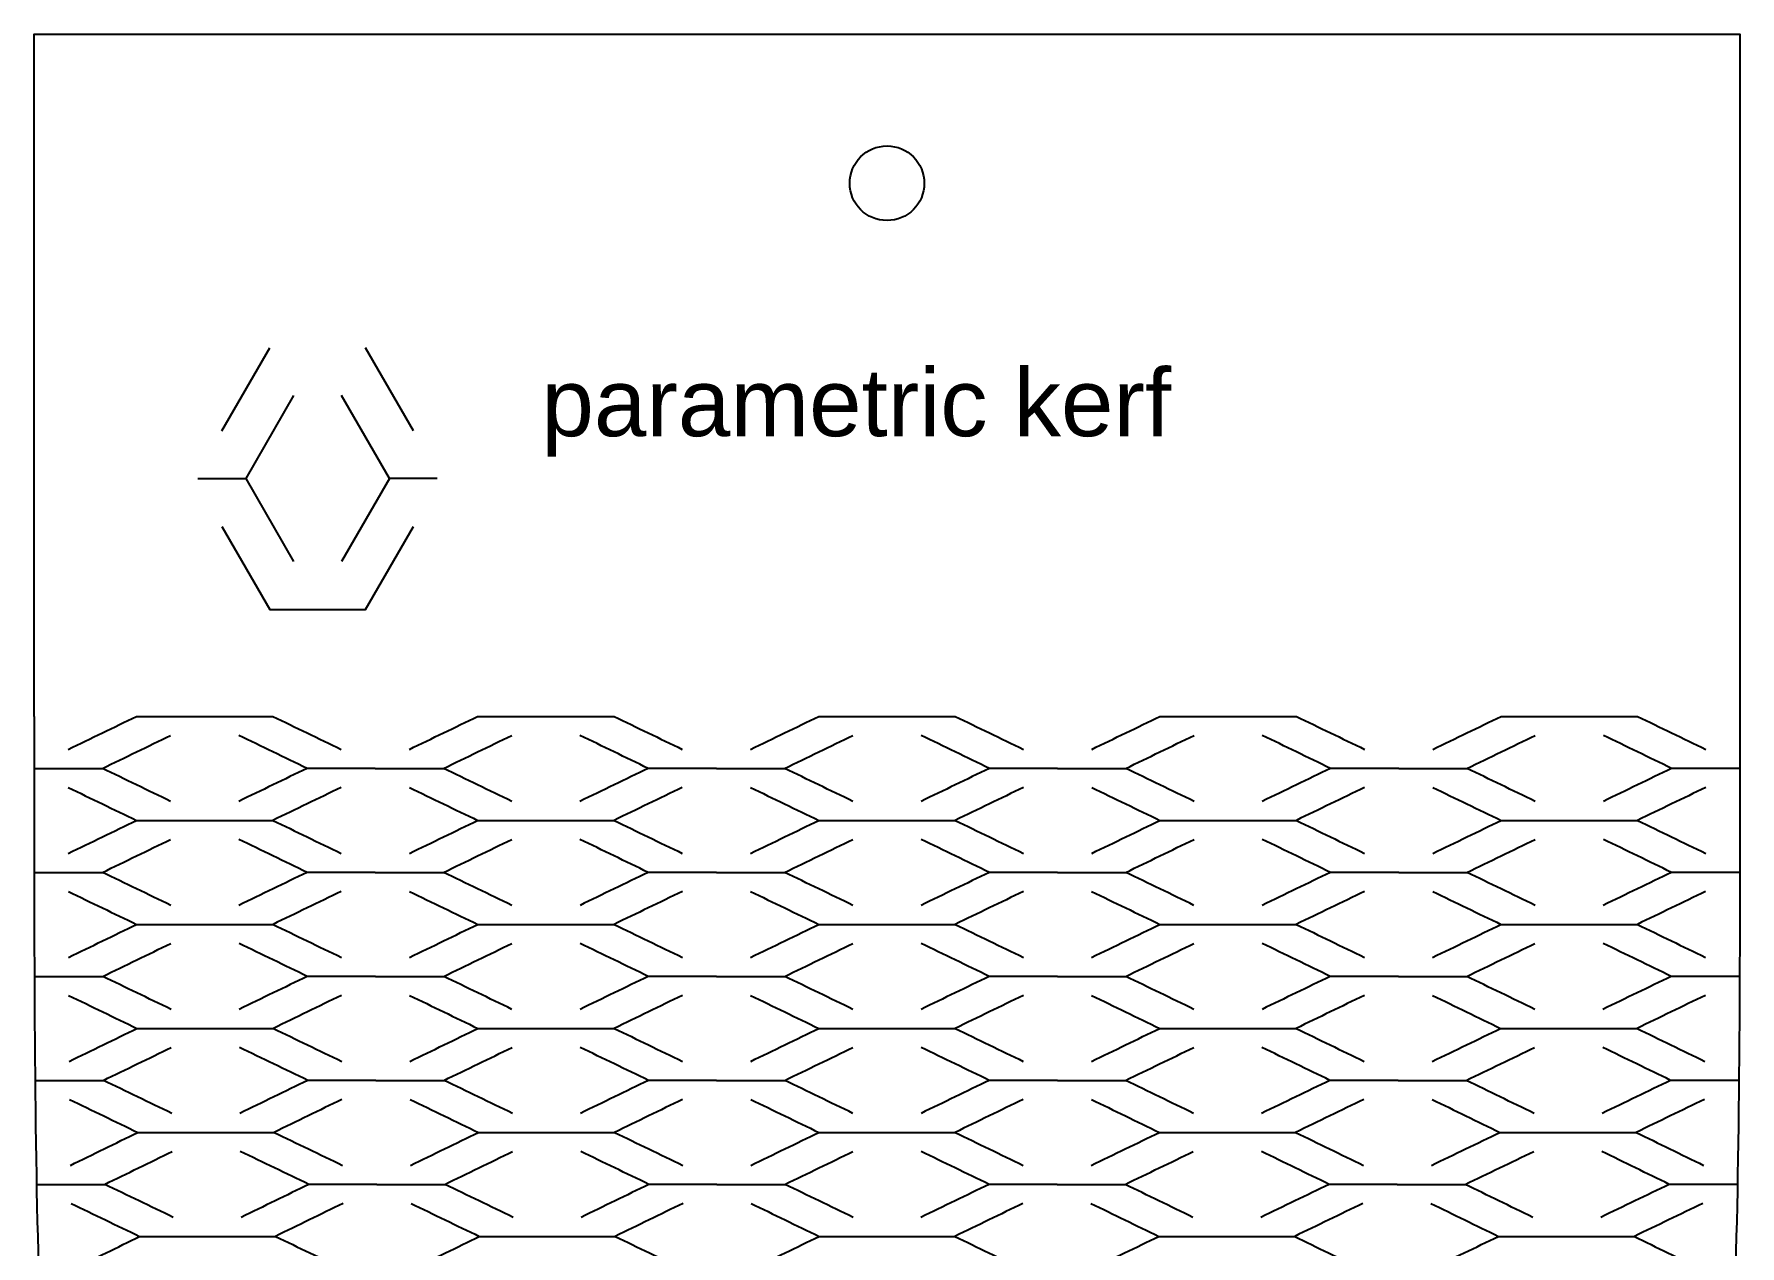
# Model space of a CAD drawing. Extents: x 0.4 to 17.3, y 0.4 to 6.1.
# Drawn here: x 0.386 to 4.517, y 3.209 to 6.145 of the extents above; entities that cross this region are included whole.
import ezdxf

# ---------------------------------------------------------------- set-up
doc = ezdxf.new("R2010")
doc.units = 0
doc.header["$MEASUREMENT"] = 0
doc.layers.add('DEFAULT', color=7, linetype='CONTINUOUS')

msp = doc.modelspace()

# ---------------------------------------------------------------- linework, layer by layer
at = {"layer": 'DEFAULT'}
for points in [[(0.3856, 4.4919), (0.3856, 6.1446), (4.5174, 6.1446), (4.5174, 4.4919)], [(0.8402, 5.184), (0.9562, 5.3849)], [(1.3042, 5.184), (1.1882, 5.3849)], [(1.0142, 5.269), (0.8982, 5.0681)], [(1.2462, 5.0681), (1.1302, 5.269)], [(0.7822, 5.0681), (0.8982, 5.0681), (1.0142, 4.8672)], [(1.2462, 5.0681), (1.1302, 4.8672)], [(1.3622, 5.0681), (1.2462, 5.0681)], [(0.8402, 4.9521), (0.9562, 4.7512), (1.1882, 4.7512), (1.3042, 4.9521)], [(1.212, 4.3659), (1.0467, 4.3659)], [(2.0383, 4.3659), (1.8731, 4.3659)], [(2.8647, 4.3659), (2.6994, 4.3659)], [(3.691, 4.3659), (3.5257, 4.3659)], [(4.5174, 4.3659), (4.3521, 4.3659)], [(1.2121, 4.114), (1.0468, 4.114)], [(2.0384, 4.114), (1.8731, 4.114)], [(2.8646, 4.114), (2.6994, 4.114)], [(3.6909, 4.114), (3.5257, 4.114)], [(4.5172, 4.114), (4.3519, 4.114)], [(1.2125, 3.8621), (1.0473, 3.8621)], [(2.0385, 3.8621), (1.8733, 3.8621)], [(2.8645, 3.8621), (2.6993, 3.8621)], [(3.6905, 3.8621), (3.5253, 3.8621)], [(4.5165, 3.8621), (4.3513, 3.8621)], [(1.2135, 3.6102), (1.0485, 3.6102)], [(2.0388, 3.6102), (1.8738, 3.6102)], [(2.8641, 3.6102), (2.6991, 3.6102)], [(3.6894, 3.6102), (3.5244, 3.6102)], [(4.5147, 3.6102), (4.3497, 3.6102)], [(1.2157, 3.3583), (1.0509, 3.3583)], [(2.0396, 3.3583), (1.8748, 3.3583)], [(2.8634, 3.3583), (2.6987, 3.3583)], [(3.6873, 3.3583), (3.5225, 3.3583)], [(4.5111, 3.3583), (4.3464, 3.3583)]]:
    msp.add_lwpolyline(points, dxfattribs=at)
for points, knots in [([(2.5418, 5.7834), (2.5418, 5.8332), (2.5014, 5.8737), (2.4515, 5.8737), (2.4016, 5.8737), (2.3612, 5.8332), (2.3612, 5.7834), (2.3612, 5.7335), (2.4016, 5.6931), (2.4515, 5.6931), (2.5014, 5.6931), (2.5418, 5.7335), (2.5418, 5.7834)], [0, 0, 0, 0, 1, 1, 1, 2, 2, 2, 3, 3, 3, 4, 4, 4, 4]), ([(0.3856, 4.4919), (0.3856, 3.3114), (0.3856, 2.7212), (0.4889, 2.1309), (0.5922, 1.5406), (0.7988, 0.9504), (1.6251, 0.3601)], [0, 0, 0, 0, 1, 1, 1, 2, 2, 2, 2]), ([(0.4683, 4.412), (0.5233, 4.4387), (0.5784, 4.4653), (0.6335, 4.4919), (0.7437, 4.4919), (0.8539, 4.4919), (0.9641, 4.4919), (1.0192, 4.4653), (1.0742, 4.4387), (1.1293, 4.412)], [0, 0, 0, 0, 1, 1, 1, 2, 2, 2, 3, 3, 3, 3]), ([(1.2946, 4.412), (1.3497, 4.4387), (1.4048, 4.4653), (1.4599, 4.4919), (1.5701, 4.4919), (1.6802, 4.4919), (1.7904, 4.4919), (1.8455, 4.4653), (1.9006, 4.4387), (1.9557, 4.412)], [0, 0, 0, 0, 1, 1, 1, 2, 2, 2, 3, 3, 3, 3]), ([(2.121, 4.412), (2.176, 4.4387), (2.2311, 4.4653), (2.2862, 4.4919), (2.3964, 4.4919), (2.5066, 4.4919), (2.6168, 4.4919), (2.6719, 4.4653), (2.7269, 4.4387), (2.782, 4.412)], [0, 0, 0, 0, 1, 1, 1, 2, 2, 2, 3, 3, 3, 3]), ([(2.9473, 4.412), (3.0024, 4.4387), (3.0575, 4.4653), (3.1126, 4.4919), (3.2228, 4.4919), (3.3329, 4.4919), (3.4431, 4.4919), (3.4982, 4.4653), (3.5533, 4.4387), (3.6084, 4.412)], [0, 0, 0, 0, 1, 1, 1, 2, 2, 2, 3, 3, 3, 3]), ([(4.5174, 4.4919), (4.5174, 3.3114), (4.5174, 2.7212), (4.4141, 2.1309), (4.3108, 1.5406), (4.1042, 0.9504), (3.2778, 0.3601)], [0, 0, 0, 0, 1, 1, 1, 2, 2, 2, 2]), ([(3.7737, 4.412), (3.8288, 4.4387), (3.8838, 4.4653), (3.9389, 4.4919), (4.0491, 4.4919), (4.1593, 4.4919), (4.2695, 4.4919), (4.3246, 4.4653), (4.3796, 4.4387), (4.4347, 4.412)], [0, 0, 0, 0, 1, 1, 1, 2, 2, 2, 3, 3, 3, 3]), ([(0.3856, 4.3659), (0.4407, 4.3659), (0.4958, 4.3659), (0.5509, 4.3659), (0.606, 4.3926), (0.6611, 4.4192), (0.7162, 4.4458)], [0, 0, 0, 0, 1, 1, 1, 2, 2, 2, 2]), ([(1.212, 4.3659), (1.2671, 4.3659), (1.3222, 4.3659), (1.3772, 4.3659), (1.4323, 4.3926), (1.4874, 4.4192), (1.5425, 4.4458)], [0, 0, 0, 0, 1, 1, 1, 2, 2, 2, 2]), ([(2.0383, 4.3659), (2.0934, 4.3659), (2.1485, 4.3659), (2.2036, 4.3659), (2.2587, 4.3926), (2.3138, 4.4192), (2.3689, 4.4458)], [0, 0, 0, 0, 1, 1, 1, 2, 2, 2, 2]), ([(2.8647, 4.3659), (2.9198, 4.3659), (2.9748, 4.3659), (3.0299, 4.3659), (3.085, 4.3926), (3.1401, 4.4192), (3.1952, 4.4458)], [0, 0, 0, 0, 1, 1, 1, 2, 2, 2, 2]), ([(3.691, 4.3659), (3.7461, 4.3659), (3.8012, 4.3659), (3.8563, 4.3659), (3.9114, 4.3926), (3.9665, 4.4192), (4.0216, 4.4458)], [0, 0, 0, 0, 1, 1, 1, 2, 2, 2, 2]), ([(0.4684, 4.1601), (0.5234, 4.1867), (0.5785, 4.2134), (0.6336, 4.24), (0.7437, 4.24), (0.8539, 4.24), (0.9641, 4.24), (1.0192, 4.2134), (1.0743, 4.1867), (1.1294, 4.1601)], [0, 0, 0, 0, 1, 1, 1, 2, 2, 2, 3, 3, 3, 3]), ([(1.2947, 4.1601), (1.3497, 4.1867), (1.4048, 4.2134), (1.4599, 4.24), (1.5701, 4.24), (1.6802, 4.24), (1.7904, 4.24), (1.8455, 4.2134), (1.9006, 4.1867), (1.9557, 4.1601)], [0, 0, 0, 0, 1, 1, 1, 2, 2, 2, 3, 3, 3, 3]), ([(2.121, 4.1601), (2.1761, 4.1867), (2.2311, 4.2134), (2.2862, 4.24), (2.3964, 4.24), (2.5066, 4.24), (2.6168, 4.24), (2.6719, 4.2134), (2.7269, 4.1867), (2.782, 4.1601)], [0, 0, 0, 0, 1, 1, 1, 2, 2, 2, 3, 3, 3, 3]), ([(2.9473, 4.1601), (3.0024, 4.1867), (3.0575, 4.2134), (3.1126, 4.24), (3.2227, 4.24), (3.3329, 4.24), (3.4431, 4.24), (3.4982, 4.2134), (3.5532, 4.1867), (3.6083, 4.1601)], [0, 0, 0, 0, 1, 1, 1, 2, 2, 2, 3, 3, 3, 3]), ([(3.7736, 4.1601), (3.8287, 4.1867), (3.8838, 4.2134), (3.9389, 4.24), (4.0491, 4.24), (4.1593, 4.24), (4.2694, 4.24), (4.3245, 4.2134), (4.3795, 4.1867), (4.4346, 4.1601)], [0, 0, 0, 0, 1, 1, 1, 2, 2, 2, 3, 3, 3, 3]), ([(0.3858, 4.114), (0.4409, 4.114), (0.496, 4.114), (0.5511, 4.114), (0.6061, 4.1406), (0.6612, 4.1673), (0.7162, 4.1939)], [0, 0, 0, 0, 1, 1, 1, 2, 2, 2, 2]), ([(1.2121, 4.114), (1.2672, 4.114), (1.3223, 4.114), (1.3773, 4.114), (1.4324, 4.1406), (1.4875, 4.1673), (1.5426, 4.1939)], [0, 0, 0, 0, 1, 1, 1, 2, 2, 2, 2]), ([(2.0384, 4.114), (2.0934, 4.114), (2.1485, 4.114), (2.2036, 4.114), (2.2587, 4.1406), (2.3138, 4.1673), (2.3689, 4.1939)], [0, 0, 0, 0, 1, 1, 1, 2, 2, 2, 2]), ([(2.8646, 4.114), (2.9197, 4.114), (2.9748, 4.114), (3.0299, 4.114), (3.085, 4.1406), (3.1401, 4.1673), (3.1952, 4.1939)], [0, 0, 0, 0, 1, 1, 1, 2, 2, 2, 2]), ([(3.6909, 4.114), (3.746, 4.114), (3.8011, 4.114), (3.8562, 4.114), (3.9113, 4.1406), (3.9664, 4.1673), (4.0215, 4.1939)], [0, 0, 0, 0, 1, 1, 1, 2, 2, 2, 2]), ([(0.4689, 3.9082), (0.5239, 3.9348), (0.5789, 3.9614), (0.6338, 3.9881), (0.744, 3.9881), (0.8542, 3.9881), (0.9643, 3.9881), (1.0195, 3.9614), (1.0746, 3.9348), (1.1298, 3.9082)], [0, 0, 0, 0, 1, 1, 1, 2, 2, 2, 3, 3, 3, 3]), ([(1.295, 3.9082), (1.35, 3.9348), (1.405, 3.9614), (1.46, 3.9881), (1.5702, 3.9881), (1.6804, 3.9881), (1.7905, 3.9881), (1.8456, 3.9614), (1.9008, 3.9348), (1.9559, 3.9082)], [0, 0, 0, 0, 1, 1, 1, 2, 2, 2, 3, 3, 3, 3]), ([(2.1211, 3.9082), (2.1761, 3.9348), (2.2312, 3.9614), (2.2863, 3.9881), (2.3964, 3.9881), (2.5066, 3.9881), (2.6167, 3.9881), (2.6718, 3.9614), (2.7269, 3.9348), (2.7819, 3.9082)], [0, 0, 0, 0, 1, 1, 1, 2, 2, 2, 3, 3, 3, 3]), ([(2.9471, 3.9082), (3.0022, 3.9348), (3.0573, 3.9614), (3.1125, 3.9881), (3.2226, 3.9881), (3.3328, 3.9881), (3.4429, 3.9881), (3.498, 3.9614), (3.553, 3.9348), (3.608, 3.9082)], [0, 0, 0, 0, 1, 1, 1, 2, 2, 2, 3, 3, 3, 3]), ([(3.7732, 3.9082), (3.8284, 3.9348), (3.8835, 3.9614), (3.9387, 3.9881), (4.0488, 3.9881), (4.159, 3.9881), (4.2691, 3.9881), (4.3241, 3.9614), (4.3791, 3.9348), (4.4341, 3.9082)], [0, 0, 0, 0, 1, 1, 1, 2, 2, 2, 3, 3, 3, 3]), ([(0.3865, 3.8621), (0.4416, 3.8621), (0.4966, 3.8621), (0.5517, 3.8621), (0.6067, 3.8887), (0.6616, 3.9153), (0.7166, 3.942)], [0, 0, 0, 0, 1, 1, 1, 2, 2, 2, 2]), ([(1.2125, 3.8621), (1.2676, 3.8621), (1.3226, 3.8621), (1.3777, 3.8621), (1.4327, 3.8887), (1.4877, 3.9153), (1.5428, 3.942)], [0, 0, 0, 0, 1, 1, 1, 2, 2, 2, 2]), ([(2.0385, 3.8621), (2.0936, 3.8621), (2.1486, 3.8621), (2.2037, 3.8621), (2.2588, 3.8887), (2.3138, 3.9153), (2.3689, 3.942)], [0, 0, 0, 0, 1, 1, 1, 2, 2, 2, 2]), ([(2.8645, 3.8621), (2.9196, 3.8621), (2.9746, 3.8621), (3.0297, 3.8621), (3.0848, 3.8887), (3.1399, 3.9153), (3.195, 3.942)], [0, 0, 0, 0, 1, 1, 1, 2, 2, 2, 2]), ([(3.6905, 3.8621), (3.7456, 3.8621), (3.8006, 3.8621), (3.8557, 3.8621), (3.9108, 3.8887), (3.966, 3.9153), (4.0211, 3.942)], [0, 0, 0, 0, 1, 1, 1, 2, 2, 2, 2]), ([(0.4704, 3.6563), (0.5251, 3.6829), (0.5799, 3.7095), (0.6348, 3.7361), (0.7449, 3.7361), (0.855, 3.7361), (0.9651, 3.7361), (1.0203, 3.7095), (1.0755, 3.6829), (1.1307, 3.6563)], [0, 0, 0, 0, 1, 1, 1, 2, 2, 2, 3, 3, 3, 3]), ([(1.2958, 3.6563), (1.3507, 3.6829), (1.4056, 3.7095), (1.4606, 3.7361), (1.5707, 3.7361), (1.6808, 3.7361), (1.7909, 3.7361), (1.846, 3.7095), (1.9011, 3.6829), (1.9562, 3.6563)], [0, 0, 0, 0, 1, 1, 1, 2, 2, 2, 3, 3, 3, 3]), ([(2.1213, 3.6563), (2.1763, 3.6829), (2.2313, 3.7095), (2.2863, 3.7361), (2.3964, 3.7361), (2.5065, 3.7361), (2.6166, 3.7361), (2.6717, 3.7095), (2.7267, 3.6829), (2.7817, 3.6563)], [0, 0, 0, 0, 1, 1, 1, 2, 2, 2, 3, 3, 3, 3]), ([(2.9468, 3.6563), (3.0019, 3.6829), (3.057, 3.7095), (3.1121, 3.7361), (3.2222, 3.7361), (3.3323, 3.7361), (3.4424, 3.7361), (3.4974, 3.7095), (3.5523, 3.6829), (3.6072, 3.6563)], [0, 0, 0, 0, 1, 1, 1, 2, 2, 2, 3, 3, 3, 3]), ([(3.7723, 3.6563), (3.8275, 3.6829), (3.8827, 3.7095), (3.9379, 3.7361), (4.048, 3.7361), (4.1581, 3.7361), (4.2682, 3.7361), (4.323, 3.7095), (4.3779, 3.6829), (4.4326, 3.6563)], [0, 0, 0, 0, 1, 1, 1, 2, 2, 2, 3, 3, 3, 3]), ([(0.3883, 3.6102), (0.4433, 3.6102), (0.4983, 3.6102), (0.5533, 3.6102), (0.6081, 3.6368), (0.6629, 3.6634), (0.7177, 3.69)], [0, 0, 0, 0, 1, 1, 1, 2, 2, 2, 2]), ([(1.2135, 3.6102), (1.2686, 3.6102), (1.3236, 3.6102), (1.3786, 3.6102), (1.4335, 3.6368), (1.4884, 3.6634), (1.5433, 3.69)], [0, 0, 0, 0, 1, 1, 1, 2, 2, 2, 2]), ([(2.0388, 3.6102), (2.0939, 3.6102), (2.1489, 3.6102), (2.2039, 3.6102), (2.2589, 3.6368), (2.3139, 3.6634), (2.3689, 3.69)], [0, 0, 0, 0, 1, 1, 1, 2, 2, 2, 2]), ([(2.8641, 3.6102), (2.9192, 3.6102), (2.9742, 3.6102), (3.0292, 3.6102), (3.0843, 3.6368), (3.1394, 3.6634), (3.1945, 3.69)], [0, 0, 0, 0, 1, 1, 1, 2, 2, 2, 2]), ([(3.6894, 3.6102), (3.7445, 3.6102), (3.7995, 3.6102), (3.8545, 3.6102), (3.9097, 3.6368), (3.9649, 3.6634), (4.0201, 3.69)], [0, 0, 0, 0, 1, 1, 1, 2, 2, 2, 2]), ([(0.4734, 3.4044), (0.5279, 3.431), (0.5824, 3.4576), (0.6369, 3.4842), (0.7469, 3.4842), (0.8569, 3.4842), (0.9668, 3.4842), (1.0222, 3.4576), (1.0775, 3.431), (1.1328, 3.4044)], [0, 0, 0, 0, 1, 1, 1, 2, 2, 2, 3, 3, 3, 3]), ([(1.2976, 3.4044), (1.3523, 3.431), (1.407, 3.4576), (1.4617, 3.4842), (1.5717, 3.4842), (1.6817, 3.4842), (1.7916, 3.4842), (1.8468, 3.4576), (1.9019, 3.431), (1.957, 3.4044)], [0, 0, 0, 0, 1, 1, 1, 2, 2, 2, 3, 3, 3, 3]), ([(2.1218, 3.4044), (2.1767, 3.431), (2.2316, 3.4576), (2.2865, 3.4842), (2.3965, 3.4842), (2.5065, 3.4842), (2.6165, 3.4842), (2.6714, 3.4576), (2.7263, 3.431), (2.7812, 3.4044)], [0, 0, 0, 0, 1, 1, 1, 2, 2, 2, 3, 3, 3, 3]), ([(2.946, 3.4044), (3.0011, 3.431), (3.0562, 3.4576), (3.1113, 3.4842), (3.2213, 3.4842), (3.3313, 3.4842), (3.4413, 3.4842), (3.496, 3.4576), (3.5507, 3.431), (3.6054, 3.4044)], [0, 0, 0, 0, 1, 1, 1, 2, 2, 2, 3, 3, 3, 3]), ([(3.7702, 3.4044), (3.8255, 3.431), (3.8808, 3.4576), (3.9362, 3.4842), (4.0461, 3.4842), (4.1561, 3.4842), (4.2661, 3.4842), (4.3206, 3.4576), (4.3751, 3.431), (4.4296, 3.4044)], [0, 0, 0, 0, 1, 1, 1, 2, 2, 2, 3, 3, 3, 3]), ([(0.3919, 3.3583), (0.4468, 3.3583), (0.5017, 3.3583), (0.5566, 3.3583), (0.6111, 3.3849), (0.6656, 3.4115), (0.7201, 3.4381)], [0, 0, 0, 0, 1, 1, 1, 2, 2, 2, 2]), ([(1.2157, 3.3583), (1.2706, 3.3583), (1.3256, 3.3583), (1.3805, 3.3583), (1.4351, 3.3849), (1.4898, 3.4115), (1.5446, 3.4381)], [0, 0, 0, 0, 1, 1, 1, 2, 2, 2, 2]), ([(2.0396, 3.3583), (2.0945, 3.3583), (2.1494, 3.3583), (2.2043, 3.3583), (2.2592, 3.3849), (2.3141, 3.4115), (2.369, 3.4381)], [0, 0, 0, 0, 1, 1, 1, 2, 2, 2, 2]), ([(2.8634, 3.3583), (2.9184, 3.3583), (2.9733, 3.3583), (3.0282, 3.3583), (3.0833, 3.3849), (3.1384, 3.4115), (3.1935, 3.4381)], [0, 0, 0, 0, 1, 1, 1, 2, 2, 2, 2]), ([(3.6873, 3.3583), (3.7422, 3.3583), (3.7971, 3.3583), (3.852, 3.3583), (3.9073, 3.3849), (3.9626, 3.4115), (4.018, 3.4381)], [0, 0, 0, 0, 1, 1, 1, 2, 2, 2, 2]), ([(0.4792, 3.1525), (0.5331, 3.1791), (0.5871, 3.2057), (0.6411, 3.2323), (0.7508, 3.2323), (0.8606, 3.2323), (0.9703, 3.2323), (1.0258, 3.2057), (1.0812, 3.1791), (1.1366, 3.1525)], [0, 0, 0, 0, 1, 1, 1, 2, 2, 2, 3, 3, 3, 3]), ([(1.301, 3.1525), (1.3552, 3.1791), (1.4096, 3.2057), (1.464, 3.2323), (1.5737, 3.2323), (1.6835, 3.2323), (1.7932, 3.2323), (1.8483, 3.2057), (1.9034, 3.1791), (1.9584, 3.1525)], [0, 0, 0, 0, 1, 1, 1, 2, 2, 2, 3, 3, 3, 3]), ([(2.1228, 3.1525), (2.1774, 3.1791), (2.2321, 3.2057), (2.2869, 3.2323), (2.3966, 3.2323), (2.5064, 3.2323), (2.6161, 3.2323), (2.6709, 3.2057), (2.7256, 3.1791), (2.7802, 3.1525)], [0, 0, 0, 0, 1, 1, 1, 2, 2, 2, 3, 3, 3, 3]), ([(2.9446, 3.1525), (2.9996, 3.1791), (3.0547, 3.2057), (3.1098, 3.2323), (3.2195, 3.2323), (3.3293, 3.2323), (3.439, 3.2323), (3.4934, 3.2057), (3.5477, 3.1791), (3.602, 3.1525)], [0, 0, 0, 0, 1, 1, 1, 2, 2, 2, 3, 3, 3, 3]), ([(3.7664, 3.1525), (3.8218, 3.1791), (3.8772, 3.2057), (3.9327, 3.2323), (4.0424, 3.2323), (4.1522, 3.2323), (4.2619, 3.2323), (4.3159, 3.2057), (4.3699, 3.1791), (4.4238, 3.1525)], [0, 0, 0, 0, 1, 1, 1, 2, 2, 2, 3, 3, 3, 3])]:
    msp.add_open_spline(points, degree=3, knots=knots, dxfattribs=at)
for points in [[(1.0467, 4.3659), (0.9916, 4.3926), (0.9365, 4.4192), (0.8814, 4.4458)], [(1.8731, 4.3659), (1.818, 4.3926), (1.7629, 4.4192), (1.7078, 4.4458)], [(2.6994, 4.3659), (2.6443, 4.3926), (2.5892, 4.4192), (2.5341, 4.4458)], [(3.5257, 4.3659), (3.4707, 4.3926), (3.4156, 4.4192), (3.3605, 4.4458)], [(4.3521, 4.3659), (4.297, 4.3926), (4.2419, 4.4192), (4.1868, 4.4458)], [(0.7162, 4.2861), (0.6611, 4.3127), (0.606, 4.3393), (0.5509, 4.3659)], [(1.0467, 4.3659), (0.9916, 4.3393), (0.9365, 4.3127), (0.8814, 4.2861)], [(1.5425, 4.2861), (1.4874, 4.3127), (1.4323, 4.3393), (1.3772, 4.3659)], [(1.8731, 4.3659), (1.818, 4.3393), (1.7629, 4.3127), (1.7078, 4.2861)], [(2.3689, 4.2861), (2.3138, 4.3127), (2.2587, 4.3393), (2.2036, 4.3659)], [(2.6994, 4.3659), (2.6443, 4.3393), (2.5892, 4.3127), (2.5341, 4.2861)], [(3.1952, 4.2861), (3.1401, 4.3127), (3.085, 4.3393), (3.0299, 4.3659)], [(3.5257, 4.3659), (3.4707, 4.3393), (3.4156, 4.3127), (3.3605, 4.2861)], [(4.0215, 4.2861), (3.9665, 4.3127), (3.9114, 4.3393), (3.8563, 4.3659)], [(4.3521, 4.3659), (4.297, 4.3393), (4.2419, 4.3127), (4.1868, 4.2861)], [(0.4683, 4.3198), (0.5234, 4.2932), (0.5785, 4.2666), (0.6336, 4.24)], [(1.1293, 4.3198), (1.0743, 4.2932), (1.0192, 4.2666), (0.9641, 4.24)], [(1.2946, 4.3198), (1.3497, 4.2932), (1.4048, 4.2666), (1.4599, 4.24)], [(1.9557, 4.3198), (1.9006, 4.2932), (1.8455, 4.2666), (1.7904, 4.24)], [(2.121, 4.3198), (2.176, 4.2932), (2.2311, 4.2666), (2.2862, 4.24)], [(2.782, 4.3198), (2.7269, 4.2932), (2.6719, 4.2666), (2.6168, 4.24)], [(2.9473, 4.3198), (3.0024, 4.2932), (3.0575, 4.2666), (3.1126, 4.24)], [(3.6084, 4.3198), (3.5533, 4.2932), (3.4982, 4.2666), (3.4431, 4.24)], [(3.7736, 4.3198), (3.8287, 4.2932), (3.8838, 4.2666), (3.9389, 4.24)], [(4.4347, 4.3198), (4.3796, 4.2932), (4.3245, 4.2666), (4.2694, 4.24)], [(1.0468, 4.114), (0.9917, 4.1406), (0.9366, 4.1673), (0.8815, 4.1939)], [(1.8731, 4.114), (1.818, 4.1406), (1.7629, 4.1673), (1.7078, 4.1939)], [(2.6994, 4.114), (2.6443, 4.1406), (2.5892, 4.1673), (2.5341, 4.1939)], [(3.5257, 4.114), (3.4706, 4.1406), (3.4155, 4.1673), (3.3604, 4.1939)], [(4.3519, 4.114), (4.2969, 4.1406), (4.2418, 4.1673), (4.1868, 4.1939)], [(0.7164, 4.0342), (0.6613, 4.0608), (0.6062, 4.0874), (0.5511, 4.114)], [(1.0468, 4.114), (0.9918, 4.0874), (0.9367, 4.0608), (0.8817, 4.0342)], [(1.5426, 4.0342), (1.4876, 4.0608), (1.4324, 4.0874), (1.3773, 4.114)], [(1.8731, 4.114), (1.818, 4.0874), (1.763, 4.0608), (1.7079, 4.0342)], [(2.3689, 4.0342), (2.3138, 4.0608), (2.2587, 4.0874), (2.2036, 4.114)], [(2.6994, 4.114), (2.6443, 4.0874), (2.5892, 4.0608), (2.5341, 4.0342)], [(3.1951, 4.0342), (3.14, 4.0608), (3.085, 4.0874), (3.0299, 4.114)], [(3.5257, 4.114), (3.4705, 4.0874), (3.4154, 4.0608), (3.3604, 4.0342)], [(4.0213, 4.0342), (3.9663, 4.0608), (3.9112, 4.0874), (3.8562, 4.114)], [(4.3519, 4.114), (4.2968, 4.0874), (4.2417, 4.0608), (4.1866, 4.0342)], [(0.4685, 4.0679), (0.5236, 4.0413), (0.5787, 4.0147), (0.6338, 3.9881)], [(1.1295, 4.0679), (1.0744, 4.0413), (1.0194, 4.0147), (0.9643, 3.9881)], [(1.2947, 4.0679), (1.3499, 4.0413), (1.405, 4.0147), (1.46, 3.9881)], [(1.9558, 4.0679), (1.9007, 4.0413), (1.8456, 4.0147), (1.7905, 3.9881)], [(2.121, 4.0679), (2.1761, 4.0413), (2.2312, 4.0147), (2.2863, 3.9881)], [(2.782, 4.0679), (2.7269, 4.0413), (2.6718, 4.0147), (2.6167, 3.9881)], [(2.9472, 4.0679), (3.0023, 4.0413), (3.0574, 4.0147), (3.1125, 3.9881)], [(3.6082, 4.0679), (3.5531, 4.0413), (3.498, 4.0147), (3.4429, 3.9881)], [(3.7735, 4.0679), (3.8286, 4.0413), (3.8836, 4.0147), (3.9387, 3.9881)], [(4.4345, 4.0679), (4.3794, 4.0413), (4.3242, 4.0147), (4.2691, 3.9881)], [(1.0473, 3.8621), (0.9922, 3.8887), (0.937, 3.9153), (0.8819, 3.942)], [(1.8733, 3.8621), (1.8182, 3.8887), (1.7631, 3.9153), (1.708, 3.942)], [(2.6993, 3.8621), (2.6442, 3.8887), (2.5892, 3.9153), (2.5341, 3.942)], [(3.5253, 3.8621), (3.4703, 3.8887), (3.4153, 3.9153), (3.3602, 3.942)], [(4.3513, 3.8621), (4.2963, 3.8887), (4.2413, 3.9153), (4.1864, 3.942)], [(0.7172, 3.7822), (0.662, 3.8089), (0.6069, 3.8355), (0.5517, 3.8621)], [(1.0473, 3.8621), (0.9923, 3.8355), (0.9373, 3.8089), (0.8824, 3.7822)], [(1.543, 3.7822), (1.4879, 3.8089), (1.4328, 3.8355), (1.3777, 3.8621)], [(1.8733, 3.8621), (1.8183, 3.8355), (1.7632, 3.8089), (1.7082, 3.7822)], [(2.3689, 3.7822), (2.3138, 3.8089), (2.2588, 3.8355), (2.2037, 3.8621)], [(2.6993, 3.8621), (2.6442, 3.8355), (2.5891, 3.8089), (2.5341, 3.7822)], [(3.1948, 3.7822), (3.1398, 3.8089), (3.0847, 3.8355), (3.0297, 3.8621)], [(3.5253, 3.8621), (3.4702, 3.8355), (3.4151, 3.8089), (3.3599, 3.7822)], [(4.0206, 3.7822), (3.9657, 3.8089), (3.9107, 3.8355), (3.8557, 3.8621)], [(4.3513, 3.8621), (4.2961, 3.8355), (4.2409, 3.8089), (4.1858, 3.7822)], [(0.4693, 3.816), (0.5245, 3.7894), (0.5796, 3.7628), (0.6348, 3.7361)], [(1.13, 3.816), (1.075, 3.7894), (1.0201, 3.7628), (0.9651, 3.7361)], [(1.2952, 3.816), (1.3503, 3.7894), (1.4055, 3.7628), (1.4606, 3.7361)], [(1.9559, 3.816), (1.9009, 3.7894), (1.8459, 3.7628), (1.7909, 3.7361)], [(2.1211, 3.816), (2.1762, 3.7894), (2.2313, 3.7628), (2.2863, 3.7361)], [(2.7819, 3.816), (2.7268, 3.7894), (2.6717, 3.7628), (2.6166, 3.7361)], [(2.947, 3.816), (3.0021, 3.7894), (3.0571, 3.7628), (3.1121, 3.7361)], [(3.6078, 3.816), (3.5527, 3.7894), (3.4975, 3.7628), (3.4424, 3.7361)], [(3.773, 3.816), (3.828, 3.7894), (3.8829, 3.7628), (3.9379, 3.7361)], [(4.4337, 3.816), (4.3785, 3.7894), (4.3234, 3.7628), (4.2682, 3.7361)], [(1.0485, 3.6102), (0.9933, 3.6368), (0.9381, 3.6634), (0.8828, 3.69)], [(1.8738, 3.6102), (1.8187, 3.6368), (1.7636, 3.6634), (1.7085, 3.69)], [(2.6991, 3.6102), (2.6441, 3.6368), (2.5891, 3.6634), (2.5341, 3.69)], [(3.5244, 3.6102), (3.4695, 3.6368), (3.4146, 3.6634), (3.3597, 3.69)], [(4.3497, 3.6102), (4.2949, 3.6368), (4.2401, 3.6634), (4.1853, 3.69)], [(0.719, 3.5303), (0.6638, 3.5569), (0.6086, 3.5836), (0.5533, 3.6102)], [(1.0485, 3.6102), (0.9936, 3.5836), (0.9388, 3.5569), (0.884, 3.5303)], [(1.544, 3.5303), (1.4889, 3.5569), (1.4338, 3.5836), (1.3786, 3.6102)], [(1.8738, 3.6102), (1.8188, 3.5836), (1.7639, 3.5569), (1.709, 3.5303)], [(2.369, 3.5303), (2.314, 3.5569), (2.259, 3.5836), (2.2039, 3.6102)], [(2.6991, 3.6102), (2.644, 3.5836), (2.589, 3.5569), (2.534, 3.5303)], [(3.194, 3.5303), (3.1391, 3.5569), (3.0841, 3.5836), (3.0292, 3.6102)], [(3.5244, 3.6102), (3.4692, 3.5836), (3.4141, 3.5569), (3.359, 3.5303)], [(4.019, 3.5303), (3.9642, 3.5569), (3.9093, 3.5836), (3.8545, 3.6102)], [(4.3497, 3.6102), (4.2944, 3.5836), (4.2392, 3.5569), (4.184, 3.5303)], [(0.4712, 3.5641), (0.5265, 3.5375), (0.5817, 3.5108), (0.6369, 3.4842)], [(1.1313, 3.5641), (1.0765, 3.5375), (1.0216, 3.5108), (0.9668, 3.4842)], [(1.2963, 3.5641), (1.3515, 3.5375), (1.4066, 3.5108), (1.4617, 3.4842)], [(1.9564, 3.5641), (1.9015, 3.5375), (1.8466, 3.5108), (1.7916, 3.4842)], [(2.1214, 3.5641), (2.1765, 3.5375), (2.2315, 3.5108), (2.2865, 3.4842)], [(2.7815, 3.5641), (2.7265, 3.5375), (2.6715, 3.5108), (2.6165, 3.4842)], [(2.9466, 3.5641), (3.0015, 3.5375), (3.0564, 3.5108), (3.1113, 3.4842)], [(3.6067, 3.5641), (3.5515, 3.5375), (3.4964, 3.5108), (3.4413, 3.4842)], [(3.7717, 3.5641), (3.8265, 3.5375), (3.8814, 3.5108), (3.9362, 3.4842)], [(4.4318, 3.5641), (4.3765, 3.5375), (4.3213, 3.5108), (4.2661, 3.4842)], [(1.0509, 3.3583), (0.9957, 3.3849), (0.9404, 3.4115), (0.885, 3.4381)], [(1.8748, 3.3583), (1.8197, 3.3849), (1.7646, 3.4115), (1.7095, 3.4381)], [(2.6987, 3.3583), (2.6438, 3.3849), (2.5889, 3.4115), (2.5339, 3.4381)], [(3.5225, 3.3583), (3.4678, 3.3849), (3.4131, 3.4115), (3.3584, 3.4381)], [(4.3464, 3.3583), (4.2919, 3.3849), (4.2374, 3.4115), (4.1829, 3.4381)], [(0.7227, 3.2784), (0.6674, 3.3051), (0.612, 3.3317), (0.5566, 3.3583)], [(1.0509, 3.3583), (0.9964, 3.3317), (0.9418, 3.3051), (0.8873, 3.2784)], [(1.5459, 3.2784), (1.4908, 3.3051), (1.4357, 3.3317), (1.3805, 3.3583)], [(1.8748, 3.3583), (1.82, 3.3317), (1.7653, 3.3051), (1.7106, 3.2784)], [(2.3692, 3.2784), (2.3143, 3.3051), (2.2593, 3.3317), (2.2043, 3.3583)], [(2.6987, 3.3583), (2.6437, 3.3317), (2.5887, 3.3051), (2.5338, 3.2784)], [(3.1924, 3.2784), (3.1377, 3.3051), (3.083, 3.3317), (3.0282, 3.3583)], [(3.5225, 3.3583), (3.4673, 3.3317), (3.4122, 3.3051), (3.3571, 3.2784)], [(4.0157, 3.2784), (3.9612, 3.3051), (3.9066, 3.3317), (3.852, 3.3583)], [(4.3464, 3.3583), (4.291, 3.3317), (4.2356, 3.3051), (4.1803, 3.2784)], [(0.4751, 3.3122), (0.5305, 3.2856), (0.5858, 3.259), (0.6411, 3.2323)], [(1.1339, 3.3122), (1.0793, 3.2856), (1.0248, 3.259), (0.9703, 3.2323)], [(1.2986, 3.3122), (1.3538, 3.2856), (1.4089, 3.259), (1.464, 3.2323)], [(1.9574, 3.3122), (1.9026, 3.2856), (1.8479, 3.259), (1.7932, 3.2323)], [(2.1221, 3.3122), (2.1771, 3.2856), (2.232, 3.259), (2.2869, 3.2323)], [(2.7809, 3.3122), (2.7259, 3.2856), (2.671, 3.259), (2.6161, 3.2323)], [(2.9456, 3.3122), (3.0004, 3.2856), (3.0551, 3.259), (3.1098, 3.2323)], [(3.6044, 3.3122), (3.5492, 3.2856), (3.4941, 3.259), (3.439, 3.2323)], [(3.7691, 3.3122), (3.8237, 3.2856), (3.8782, 3.259), (3.9327, 3.2323)], [(4.4279, 3.3122), (4.3725, 3.2856), (4.3172, 3.259), (4.2619, 3.2323)]]:
    msp.add_open_spline(points, degree=3, dxfattribs=at)

# ---------------------------------------------------------------- texts
at = {"layer": 'DEFAULT', "color": 7, "insert": (1.6144, 5.1212), "char_height": 0.163767, "attachment_point": 7}
msp.add_mtext('{\\fHelvetica 25 Ultra Light|b0|i0|c0|p34;parametric kerf}', dxfattribs=at)

doc.saveas('drawing.dxf')
